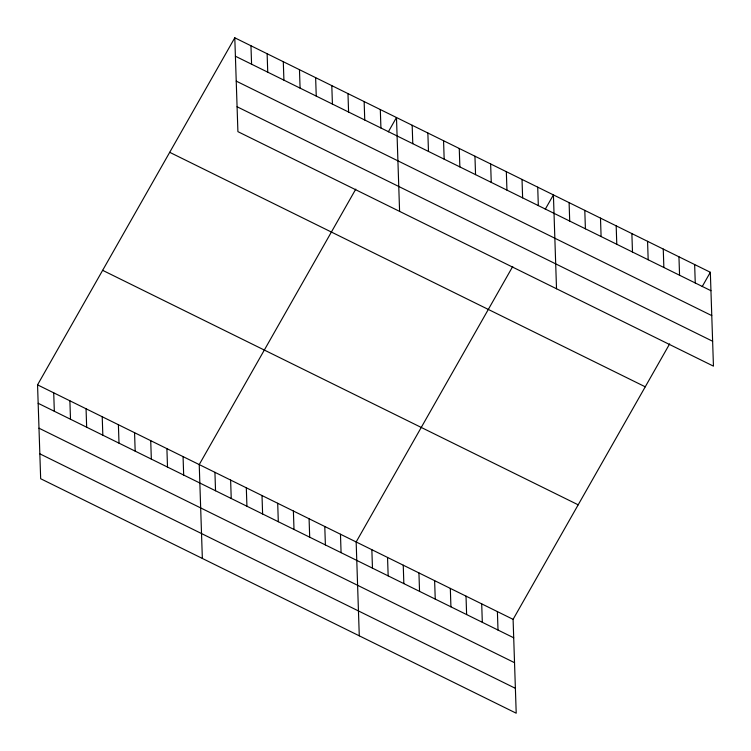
<?xml version="1.0" encoding="UTF-8"?>
<svg xmlns="http://www.w3.org/2000/svg" width="751" height="751" viewBox="0 0 751 751"><rect width="100%" height="100%" fill="white"/><g stroke="black" fill="none" stroke-linecap="round" stroke-linejoin="round"><path stroke-width="1.13" d="M669.657 343.864L513.093 619.35L516.209 713.206L40.667 478.725L37.55 384.859L234.791 37.794L710.333 272.275L713.45 366.141L237.907 131.65L234.791 37.794M355.796 189.102L199.231 464.587L202.348 558.444M388.342 131.829L396.481 117.513L399.588 211.378M512.726 266.483L356.162 541.969L359.278 635.825M545.273 209.21L553.412 194.894L556.519 288.76M702.204 286.591L710.333 272.275M235.41 56.231L710.944 290.712M236.236 81.117L711.77 315.608M237.081 106.755L712.624 341.245M169.707 152.322L645.25 386.812M102.643 270.332L578.186 504.822M37.55 384.859L513.093 619.35M38.16 403.296L513.703 637.787M38.986 428.192L514.529 662.682M39.841 453.829L515.383 688.32M694.647 264.54L695.257 282.977M678.951 256.804L679.561 275.241M663.255 249.06L663.865 267.506M647.569 241.324L648.179 259.762M631.873 233.589L632.483 252.026M616.177 225.854L616.787 244.291M600.49 218.109L601.1 236.546M584.794 210.374L585.404 228.811M569.098 202.639L569.709 221.076M537.716 187.159L538.326 205.596M522.02 179.423L522.63 197.86M506.334 171.679L506.944 190.116M490.638 163.943L491.248 182.38M497.397 611.614L498.007 630.051M474.942 156.208L475.552 174.645M481.701 603.879L482.32 622.316M459.255 148.473L459.865 166.91M466.014 596.134L466.624 614.571M443.559 140.728L444.17 159.165M450.318 588.399L450.929 606.836M427.863 132.993L428.474 151.43M434.622 580.664L435.242 599.101M412.168 125.257L412.787 143.694M418.936 572.919L419.546 591.356M403.24 565.184L403.85 583.621M380.306 109.543L380.926 127.98M387.544 557.449L388.164 575.886M364.141 101.573L364.751 120.01M371.858 549.713L372.468 568.15M347.976 93.593L348.586 112.04M331.801 85.623L332.421 104.06M340.466 534.233L341.085 552.67M315.636 77.653L316.246 96.09M324.779 526.498L325.39 544.935M299.471 69.683L300.081 88.12M309.083 518.753L309.694 537.19M283.296 61.704L283.916 80.141M293.388 511.018L294.007 529.455M267.131 53.734L267.741 72.171M277.701 503.283L278.311 521.72M250.965 45.764L251.576 64.201M262.005 495.538L262.615 513.975M246.309 487.803L246.929 506.24M230.623 480.067L231.233 498.504M214.927 472.332L215.537 490.769M183.066 456.617L183.676 475.054M166.9 448.647L167.511 467.084M150.726 440.668L151.336 459.105M134.56 432.698L135.171 451.135M118.395 424.728L119.005 443.165M102.22 416.758L102.831 435.195M86.055 408.779L86.665 427.216M69.89 400.809L70.5 419.246M53.715 392.839L54.325 411.276"/></g></svg>
